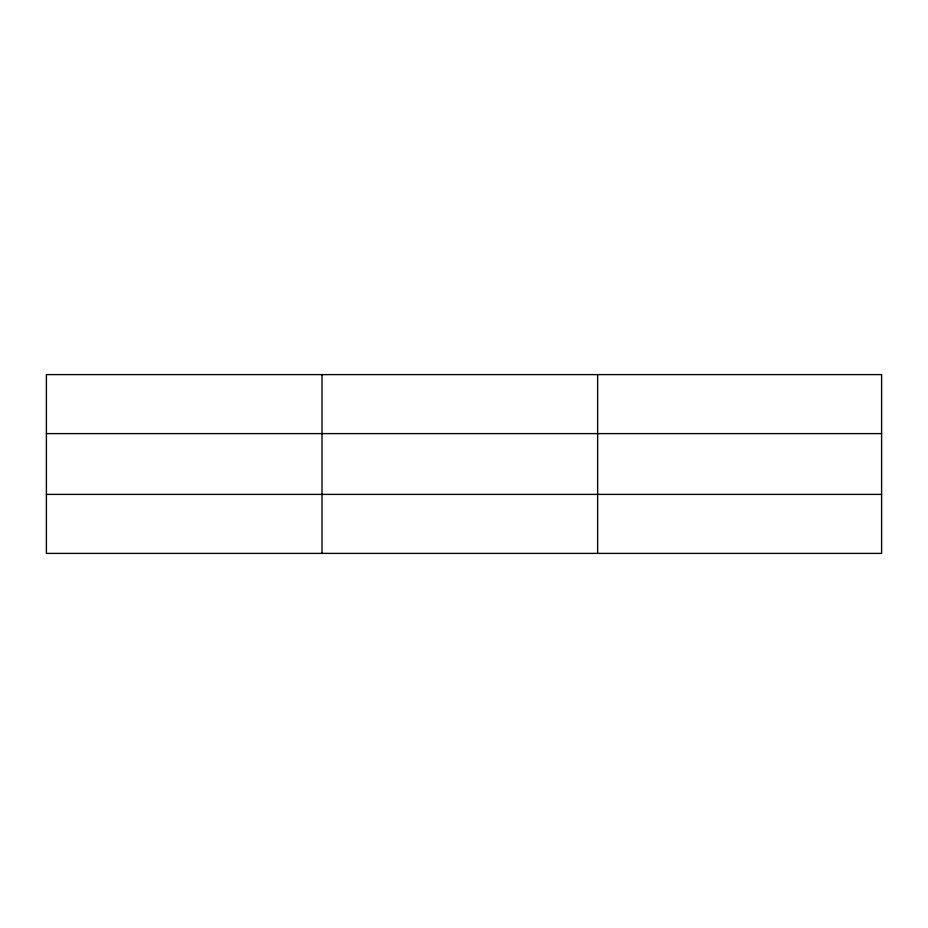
<?xml version="1.0" encoding="UTF-8"?>
<svg xmlns="http://www.w3.org/2000/svg" width="928" height="928" viewBox="0 0 928 928"><rect width="100%" height="100%" fill="white"/><g stroke="black" fill="none" stroke-linecap="round" stroke-linejoin="round"><path stroke-width="1.39" d="M322.016 374.61L322.016 553.39M597.632 374.61L597.632 553.39M46.4 433.608L881.6 433.608M46.4 494.392L881.6 494.392M881.6 374.61L881.6 553.39L46.4 553.39L46.4 374.61L881.6 374.61"/></g></svg>
